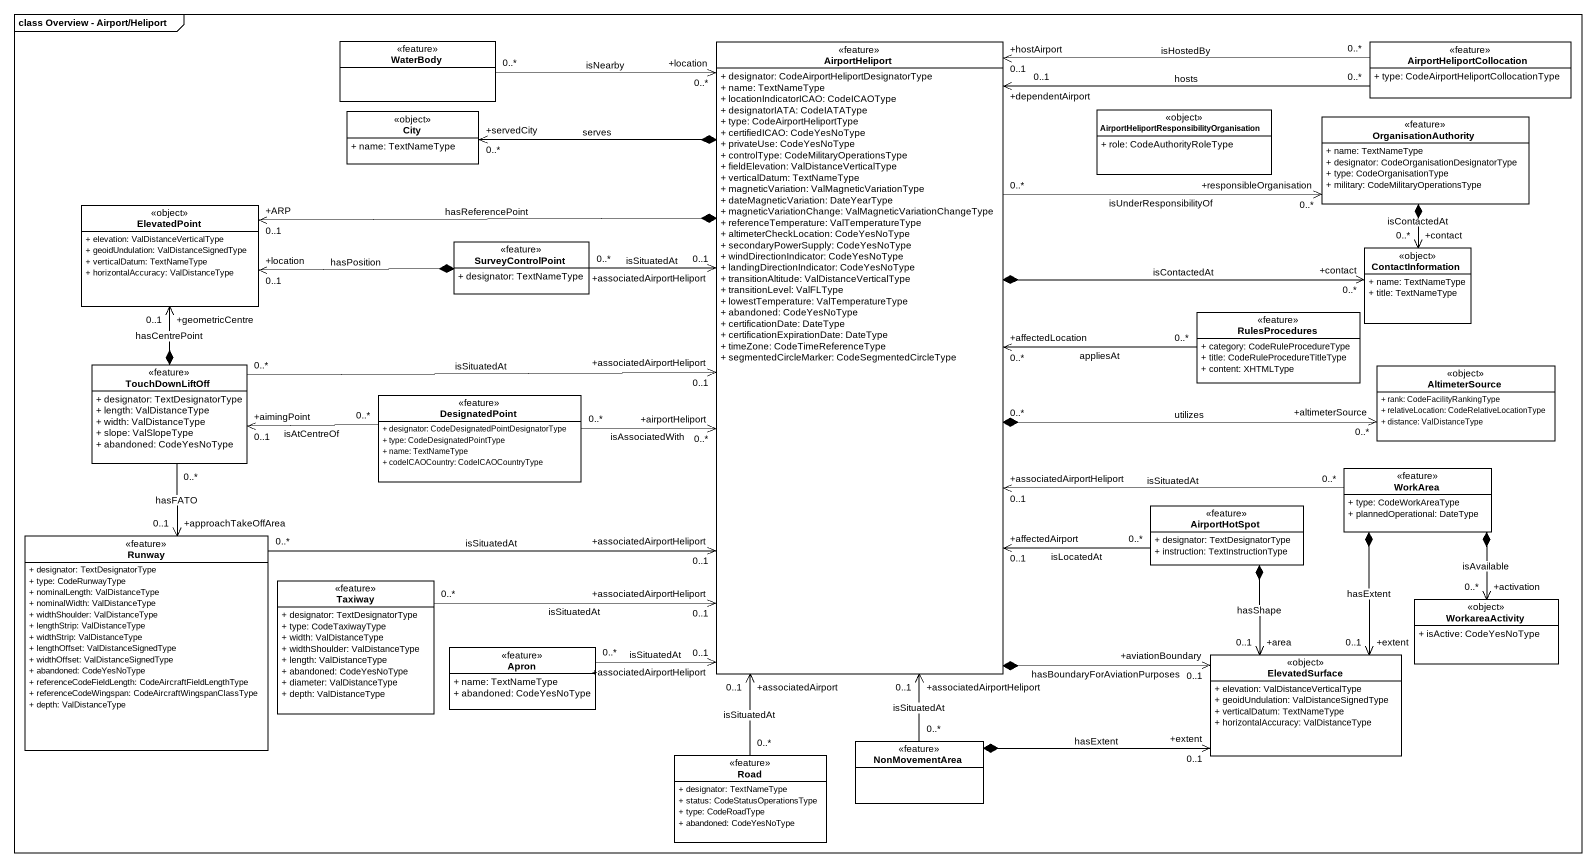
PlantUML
@startuml
mainframe class Overview - Airport/Heliport
hide circle
hide empty members
skinparam classAttributeIconSize 0
class WaterBody <<feature>>
class AirportHeliport <<feature>> {
  + designator: CodeAirportHeliportDesignatorType
  + name: TextNameType
  + locationIndicatorICAO: CodeICAOType
  + designatorIATA: CodeIATAType
  + type: CodeAirportHeliportType
  + certifiedICAO: CodeYesNoType
  + privateUse: CodeYesNoType
  + controlType: CodeMilitaryOperationsType
  + fieldElevation: ValDistanceVerticalType
  + verticalDatum: TextNameType
  + magneticVariation: ValMagneticVariationType
  + dateMagneticVariation: DateYearType
  + magneticVariationChange: ValMagneticVariationChangeType
  + referenceTemperature: ValTemperatureType
  + altimeterCheckLocation: CodeYesNoType
  + secondaryPowerSupply: CodeYesNoType
  + windDirectionIndicator: CodeYesNoType
  + landingDirectionIndicator: CodeYesNoType
  + transitionAltitude: ValDistanceVerticalType
  + transitionLevel: ValFLType
  + lowestTemperature: ValTemperatureType
  + abandoned: CodeYesNoType
  + certificationDate: DateType
  + certificationExpirationDate: DateType
  + timeZone: CodeTimeReferenceType
  + segmentedCircleMarker: CodeSegmentedCircleType
}
class AirportHeliportCollocation <<feature>> {
  + type: CodeAirportHeliportCollocationType
}
class City <<object>> #FFFFFF {
  + name: TextNameType
}
class "AirportHeliportResponsibilityOrganisation" as AirportHeliportResponsibilit <<object>> #FFFFFF {
  + role: CodeAuthorityRoleType
}
class OrganisationAuthority <<feature>> {
  + name: TextNameType
  + designator: CodeOrganisationDesignatorType
  + type: CodeOrganisationType
  + military: CodeMilitaryOperationsType
}
class ElevatedPoint <<object>> #FFFFFF {
  + elevation: ValDistanceVerticalType
  + geoidUndulation: ValDistanceSignedType
  + verticalDatum: TextNameType
  + horizontalAccuracy: ValDistanceType
}
class SurveyControlPoint <<feature>> {
  + designator: TextNameType
}
class ContactInformation <<object>> #FFFFFF {
  + name: TextNameType
  + title: TextNameType
}
class RulesProcedures <<feature>> {
  + category: CodeRuleProcedureType
  + title: CodeRuleProcedureTitleType
  + content: XHTMLType
}
class TouchDownLiftOff <<feature>> {
  + designator: TextDesignatorType
  + length: ValDistanceType
  + width: ValDistanceType
  + slope: ValSlopeType
  + abandoned: CodeYesNoType
}
class DesignatedPoint <<feature>> {
  + designator: CodeDesignatedPointDesignatorType
  + type: CodeDesignatedPointType
  + name: TextNameType
  + codeICAOCountry: CodeICAOCountryType
}
class AltimeterSource <<object>> #FFFFFF {
  + rank: CodeFacilityRankingType
  + relativeLocation: CodeRelativeLocationType
  + distance: ValDistanceType
}
class WorkArea <<feature>> {
  + type: CodeWorkAreaType
  + plannedOperational: DateType
}
class AirportHotSpot <<feature>> {
  + designator: TextDesignatorType
  + instruction: TextInstructionType
}
class Runway <<feature>> {
  + designator: TextDesignatorType
  + type: CodeRunwayType
  + nominalLength: ValDistanceType
  + nominalWidth: ValDistanceType
  + widthShoulder: ValDistanceType
  + lengthStrip: ValDistanceType
  + widthStrip: ValDistanceType
  + lengthOffset: ValDistanceSignedType
  + widthOffset: ValDistanceSignedType
  + abandoned: CodeYesNoType
  + referenceCodeFieldLength: CodeAircraftFieldLengthType
  + referenceCodeWingspan: CodeAircraftWingspanClassType
  + depth: ValDistanceType
}
class Taxiway <<feature>> {
  + designator: TextDesignatorType
  + type: CodeTaxiwayType
  + width: ValDistanceType
  + widthShoulder: ValDistanceType
  + length: ValDistanceType
  + abandoned: CodeYesNoType
  + diameter: ValDistanceType
  + depth: ValDistanceType
}
class WorkareaActivity <<object>> #FFFFFF {
  + isActive: CodeYesNoType
}
class Apron <<feature>> {
  + name: TextNameType
  + abandoned: CodeYesNoType
}
class ElevatedSurface <<object>> #FFFFFF {
  + elevation: ValDistanceVerticalType
  + geoidUndulation: ValDistanceSignedType
  + verticalDatum: TextNameType
  + horizontalAccuracy: ValDistanceType
}
class Road <<feature>> {
  + designator: TextNameType
  + status: CodeStatusOperationsType
  + type: CodeRoadType
  + abandoned: CodeYesNoType
}
class NonMovementArea <<feature>>
WaterBody "0..*" --> "+location\n0..*" AirportHeliport : isNearby
AirportHeliport *-left-> "+servedCity\n0..*" City : serves
AirportHeliport "0..*" -right-> "+responsibleOrganisation\n0..*" OrganisationAuthority : isUnderResponsibilityOf
AirportHeliport *-left-> "+ARP\n0..1" ElevatedPoint : hasReferencePoint
AirportHeliport *-right-> "+contact\n0..*" ContactInformation : isContactedAt
AirportHeliport "0..*" *-right-> "+altimeterSource\n0..*" AltimeterSource : utilizes
AirportHeliport *--> "+aviationBoundary\n0..1" ElevatedSurface : hasBoundaryForAviationPurposes
AirportHeliportCollocation "0..*" -left-> "+hostAirport\n0..1" AirportHeliport : isHostedBy
AirportHeliportCollocation "0..*" -left-> "+dependentAirport\n0..1" AirportHeliport : hosts
OrganisationAuthority *--> "+contact\n0..*" ContactInformation : isContactedAt
SurveyControlPoint "0..*" -right-> "+associatedAirportHeliport\n0..1" AirportHeliport : isSituatedAt
SurveyControlPoint *-left-> "+location\n0..1" ElevatedPoint : hasPosition
RulesProcedures "0..*" -left-> "+affectedLocation\n0..*" AirportHeliport : appliesAt
TouchDownLiftOff "0..*" -right-> "+associatedAirportHeliport\n0..1" AirportHeliport : isSituatedAt
TouchDownLiftOff *-up-> "+geometricCentre\n0..1" ElevatedPoint : hasCentrePoint
TouchDownLiftOff "0..*" --> "+approachTakeOffArea\n0..1" Runway : hasFATO
DesignatedPoint "0..*" -right-> "+airportHeliport\n0..*" AirportHeliport : isAssociatedWith
DesignatedPoint "0..*" -left-> "+aimingPoint\n0..1" TouchDownLiftOff : isAtCentreOf
WorkArea "0..*" -left-> "+associatedAirportHeliport\n0..1" AirportHeliport : isSituatedAt
WorkArea *--> "+activation\n0..*" WorkareaActivity : isAvailable
WorkArea *--> "+extent\n0..1" ElevatedSurface : hasExtent
AirportHotSpot "0..*" -left-> "+affectedAirport\n0..1" AirportHeliport : isLocatedAt
AirportHotSpot *--> "+area\n0..1" ElevatedSurface : hasShape
Runway "0..*" -right-> "+associatedAirportHeliport\n0..1" AirportHeliport : isSituatedAt
Taxiway "0..*" -right-> "+associatedAirportHeliport\n0..1" AirportHeliport : isSituatedAt
Apron "0..*" -up-> "+associatedAirportHeliport\n0..1" AirportHeliport : isSituatedAt
Road "0..*" -up-> "+associatedAirport\n0..1" AirportHeliport : isSituatedAt
NonMovementArea "0..*" -up-> "+associatedAirportHeliport\n0..1" AirportHeliport : isSituatedAt
NonMovementArea *-right-> "+extent\n0..1" ElevatedSurface : hasExtent
@enduml
